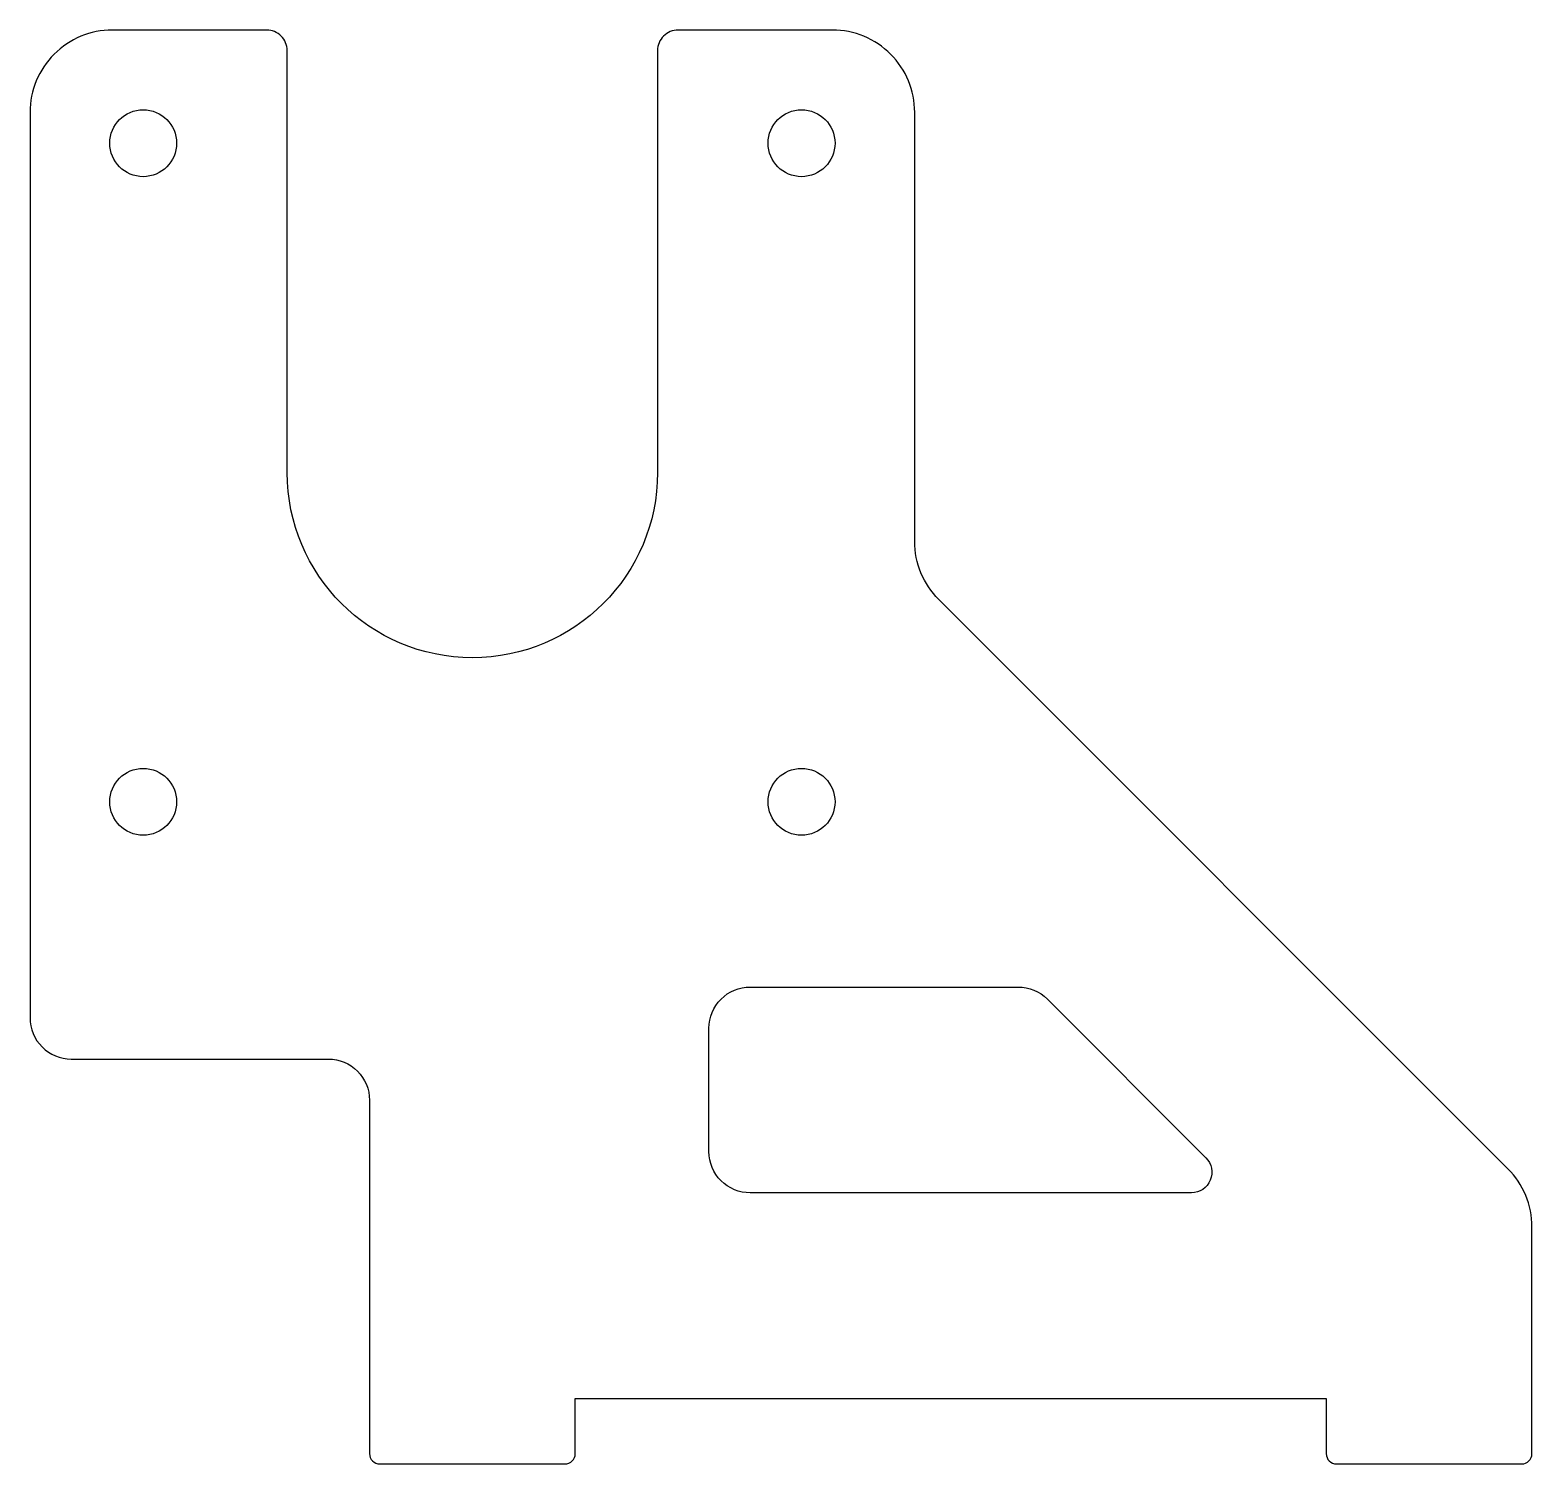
# Model space of a CAD drawing. Extents: x -43 to 103, y -73 to 66.
import ezdxf

# ---------------------------------------------------------------- set-up
doc = ezdxf.new("R2010")
doc.units = 0

msp = doc.modelspace()

# ---------------------------------------------------------------- linework, layer by layer
at = {"layer": '1'}
for points in [[(103, -49.81, 0.198912), (100.66, -44.16), (45.34, 11.16, -0.198912), (43, 16.81), (43, 58.5, 0.414214), (35, 66.5), (20, 66.5, 0.414214), (18, 64.5), (18, 23.5, -1), (-18, 23.5), (-18, 64.5, 0.414214), (-20, 66.5), (-35, 66.5, 0.414214), (-43, 58.5), (-43, -29.5, 0.414214), (-39, -33.5), (-14, -33.5, -0.414214), (-10, -37.5), (-10, -71.85, 0.414214), (-9, -72.85), (9, -72.85, 0.414214), (10, -71.85), (10, -66.5), (83, -66.5), (83, -71.85, 0.414214), (84, -72.85), (102, -72.85, 0.414214), (103, -71.85)], [(71.3, -43.09, -0.668179), (69.89, -46.5), (27, -46.5, -0.414214), (23, -42.5), (23, -30.5, -0.414214), (27, -26.5), (53.06, -26.5, -0.198912), (55.89, -27.67)]]:
    msp.add_lwpolyline(points, format="xyb", close=True, dxfattribs=at)
for centre in [(-32, 55.5), (32, 55.5), (-32, -8.5), (32, -8.5)]:
    msp.add_circle(centre, 3.25, dxfattribs=at)

doc.saveas('drawing.dxf')
